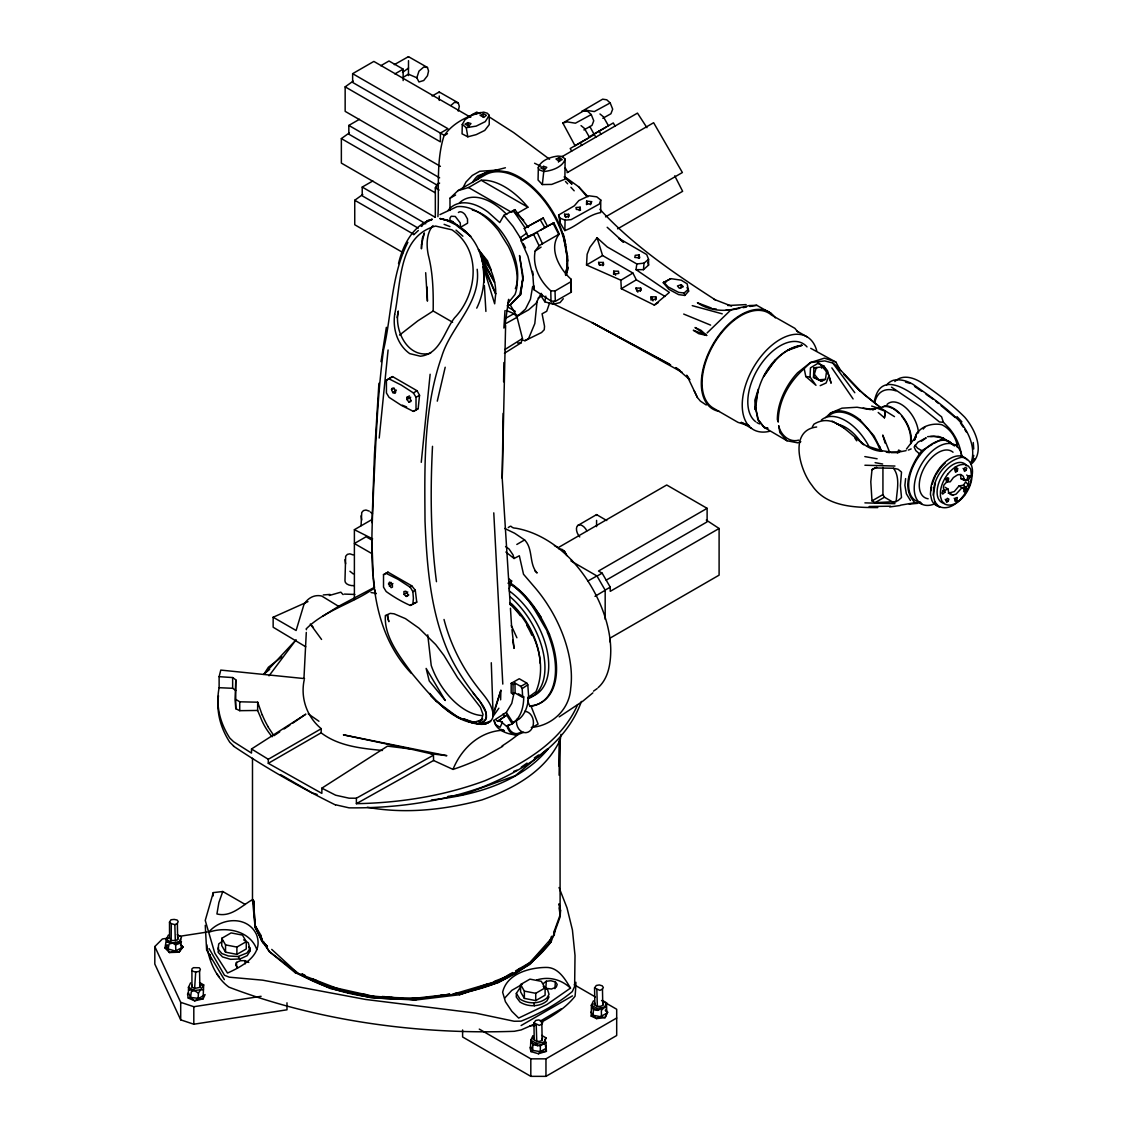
<?xml version="1.0" encoding="UTF-8"?>
<svg xmlns="http://www.w3.org/2000/svg" width="1133" height="1133" viewBox="0 0 1133 1133"><rect width="100%" height="100%" fill="white"/><g stroke="black" fill="none" stroke-linecap="round" stroke-linejoin="round"><path stroke-width="1.5" d="M353.17 554.929L349.913 553.839L347.378 554.363L345.65 556.289L344.97 580.932A8.214 4.744 0 0 0 354.105 585.648M361.059 525.684L361.739 512.498L363.466 510.572L366.001 510.034L369.259 511.125M596.567 526.633L596.581 520.373M665.156 296.464L636.335 279.823L632.908 273.053L620.87 280.205L586.526 264.995L587.135 254.274L589.882 247.334L597.091 237.788L607.246 246.937L636.831 263.975L636.01 269.626L643.445 269.696L648.572 265.094L648.572 259.287L646.688 254.528L618.802 238.355L623.476 242.207M399.567 335.071L417.879 320.823L433.174 311.008C433.415 292.3 433.075 273.365 428.331 255.137A47.657 27.518 60 0 1 433.004 225.609M489.258 115.382L489.229 124.63L484.754 130.422L476.214 134.629L467.816 136.81L462.066 133.821L462.278 124.432L465.026 119.673L472.829 114.433L483.678 112.139L487.36 113.229L489.258 115.382L485.264 121.628L476.186 126.117L466.244 127.689L462.278 124.432M600.745 200.031L600.688 212.579C586.993 215.029 577.391 226.203 564.829 230.58L560.099 222.762L558.611 215.043L574.289 205.852L578.807 200.598L588.99 195.797L596.737 196.83L600.745 200.031L599.428 203.982L571.145 219.632L565.098 220.142L559.943 218.131L558.611 215.043M775.468 359.756L763.585 376.666C772.154 362.702 784.588 347.109 801.952 345.31C772.409 351.188 756.037 381.453 755.357 409.65L757.935 390.857M171.182 940.418L171.295 923.678L169.511 922.12L171.012 919.755L174.185 919.415L177.102 920.01L178.221 921.554L177.371 923.409L177.669 939.583L175.318 940.588L171.182 940.418L169.553 937.841L169.511 922.12M218.499 947.358L218.145 952.315L222.535 956.932L230.566 959.325L240.054 958.971L247.235 955.615L250.308 950.629L248.325 942.783L243.637 939.852M272.147 736.762A149.358 86.235 0 0 1 260.576 717.387L257.63 710.462L257.687 702.205L239.729 701.794L235.735 699.373L235.791 679.8L232.647 677.562L219.122 676.67L219.122 687.703A188.616 108.895 0 0 0 229.787 738.05L233.653 741.761L251.512 753.105L251.512 748.984L305.853 714.158L292.796 723.123M522.681 697.39L515.118 693.014L512.952 694.019L513.037 684.488L514.963 683.1L520.798 686.4L522.171 688.623L522.681 697.39L523.715 696.866L518.376 693.778M565.112 159.102L564.885 179.255L551.714 184.41L542.339 184.566L538.062 180.005L538.331 167.415A24.983 14.432 0 0 1 557.932 156.085L562.18 156.439L565.112 159.102A25.847 15.012 0.3 0 1 543.755 171.522M559.121 775.227L559.546 739.976M510.218 604.71L502.216 478.225L503.151 413.361M503.619 381.807L503.888 362.532M559.135 766.22L559.49 739.877M191.973 986.999L191.902 968.927L193.403 967.681L199.295 967.752L200.414 969.381L199.564 971.222L199.861 987.395L194.607 988.458L191.973 986.999L192.058 985.243M419.536 395.275L418.176 408.631L413.389 411.392L401.266 405.302L389.058 397.343L386.438 392.967L386.41 380.221L392.556 376.595L417.1 390.758L419.536 395.275L416.023 397.286L416.023 410.047L413.389 411.392M520.104 987.707L516.351 993.372L516.28 997.04L519.962 1001.997C527.936 1007.095 539.591 1007.166 546.942 1000.878L549.038 996.856M408.432 57.372L408.446 56.65L427.467 67.484L428.557 70.997L427.467 75.755L423.714 80.514L418.955 81.958L416.831 77.78L408.39 74.155L403.221 77.341M439.179 92.708L439.193 91.985L458.214 102.82L459.304 106.332L458.214 111.091M502.216 478.225L505.601 325.454M372.006 522.71L374.456 454.489L378.918 383.294M408.517 60.672L408.446 75.571M188.39 992.678L187.554 994.137L188.22 998.06L194.692 1000.836L205.087 994.604L203.076 998.895L194.692 1000.836L190.556 997.437L188.39 992.678L188.531 987.225L190.556 982.863M500.63 699.812L500.871 690.323L493.082 714.172C493.875 721.438 485.887 725.191 479.613 724.185M564.829 230.58L565.098 220.142M529.904 1047.204L530.98 1051.608L538.472 1053.747L540.257 1051.636L540.413 1045.717L545.964 1042.516L544.931 1039.867L545.964 1037.842L541.801 1035.449M528.899 236.046L521.152 240.876L527.936 256.313L532.907 275.857L533.87 289.637L551.02 301.024L555.326 301.35L571.315 292.158L570.99 279.115C559.305 268.719 548.06 248.283 559.277 234.049L553.881 222.833L528.219 236.839L524.267 228.427L543.259 218.018L547.437 226.218L540.342 230.282M532.722 1039.032L532.85 1035.817L530.825 1040.193L532.85 1044.555L532.666 1050.376L530.98 1051.608M206.787 944.795C208.557 960.005 215.978 977.85 228.951 987.155A464.757 268.323 0 0 0 514.297 1031.299L521.152 1029.925L534.323 1024.147M213.131 895.976L213.259 892.62L222.776 891.515L245.224 904.46M180.699 944.44L183.022 947.004L179.099 952.187L169.412 952.527L165.021 948.024L166.339 939.413L168.491 938.011M409.863 748.899L343.412 734.835L446.841 755.683L430.894 753.728L409.863 748.899L387.528 746.123L321.857 788.157L321.857 793.383L268.294 763.316L321.121 732.824L321.276 728.703C306.916 717.005 300.287 697.942 304.211 679.885M542.027 294.325L541.928 297.271L544.86 301.803L553.272 304.267L560.07 302.568L563.285 298.715M559.121 903.936L560.453 910.38L560.212 916.639L551.134 941.778L529.989 964.381L498.534 982.538L459.389 994.746L415.839 999.986L371.511 997.819L330.114 988.429L295.09 972.596L269.357 951.635L261.341 939.894L255.095 927.304L252.489 899.347L252.489 758.246M508.547 302.313L508.66 299.324L504.78 326.601M540.413 1045.717L537.41 1045.532L536.362 1043.38L530.825 1040.193L530.584 1046.056L532.666 1050.376L540.257 1051.636L546.375 1051.325L545.964 1042.516M813.891 367.857L813.508 377.36L821.623 381.24L825.49 379.314L826.509 371.695L822.36 366.851L813.891 367.857L816.935 367.984M432.509 446.331C430.228 491.439 430.582 536.844 436.46 581.682M306.292 632.441L303.984 677.86M840.615 370.718L835.857 362.064L824.442 358.141L810.435 362.56L804.189 368.65L805.804 376.538L815.987 385.305L810.053 376.992L810.477 367.857L817.7 363.495L823.719 365.874L827.543 371.029L831.098 383.223L828.988 375.674L823.719 365.874M958.985 485.958L961.931 487.785L966.548 488.45L966.251 490.674L964.381 492.034L963.602 491.184L965.387 486.978L963.461 485.193L958.985 485.958L954.283 491.566L948.236 493.209M188.22 998.06L190.556 997.437L203.076 998.895L203.671 984.889L199.507 982.495M586.497 204.634L586.667 201.122L591.596 201.66L590.42 204.691M559.277 234.049L539.067 245.705L535.13 251.087C532.283 266.014 539.747 280.984 550.765 290.77L551.02 301.024M533.87 289.637L534.068 286.012L532.595 286.677L530.456 299.183L525.514 309.068L518.05 315.753L515.883 314.45L510.247 304.89L519.849 294.58L523.219 277.174L519.523 255.52L522.724 278.307L520.557 294.764L510.247 304.89L507.159 305.754M198.119 998.683L198.445 993.117L203.671 984.889M503.888 328.06L504.992 310.598M613.562 274.398L613.76 271.155L618.448 271.212L618.83 273.393L614.638 274.059L613.76 271.155L615.616 275.234M650.937 300.047L651.149 296.804L655.837 296.86L656.219 299.041L652.027 299.707L651.149 296.804L653.005 300.896M605.461 1009.871L607.642 1012.222L605.135 1017.646L596.524 1018.595L593.097 1015.239L593.465 1009.545L591.44 1005.183L593.465 1000.821M878.188 412.469L884.448 417.836L885.298 411.293L876.843 408.064L870.271 409.579L857.058 407.243L842.017 408.163L830.489 413.049L825.631 417.61M194.607 988.458L195.697 972.1L199.564 971.222M566.118 274.951C569.233 254.939 565.027 234.347 555.552 216.601A69.41 40.08 60 0 0 507.881 172.004L495.418 170.233L479.726 171.281L472.291 175.459L466.003 181.988L462.151 189.367M554.915 988.684L555.368 981.914L550.907 980.753L546.318 981.235L543.373 983.486M168.364 935.051L166.339 939.427L175.629 944.823L179.311 943.407L181.478 937.076L177.315 934.683M542.438 1037.955L542.155 1040.349L539.804 1041.354L536.745 1041.383L534.224 1039.867L534.337 1038.196M603.068 1002.96L602.77 1005.339L600.433 1006.345L597.36 1006.387L594.853 1004.858L594.967 1003.201M545.738 989.265L546.318 981.235M559.093 904.077L560.453 910.38L560.127 914.898L553.64 932.841M605.305 1010.565L607.642 1012.222L606.721 1013.341L596.524 1018.595L591.199 1016.103L591.44 1005.169L593.451 1003.895M554.717 929.839L554.306 935.122L529.904 962.597L515.373 973.219L498.478 980.739L459.389 994.746M235.791 679.8L235.055 699.585L235.777 708.706L239.729 710.674L257.63 710.462M383.521 574.686L383.521 587.149L386.155 591.525A142.885 82.497 60 0 0 410.245 605.433L416.746 602.09L415.273 590.222L411.761 585.818L387.982 572.151L383.521 574.686L387.982 572.151M427.75 634.862L431.22 665.453A54.766 31.611 60 0 0 481.539 715.49M643.445 269.696L644.026 263.139L648.572 259.287M410.245 605.433L412.851 604.101L413.403 598.238L412.865 591.624L410.245 587.262L398.165 579.388L386.141 573.355M871.999 469.629L870.795 481.766L871.999 500.899L875.058 502.641L896.217 501.593C896.755 490.986 900.636 477.418 893.413 468.241L875.058 467.957L871.999 469.629L876.687 467.207M379.215 438.046L388.081 349.984M421.264 462.321L430.129 374.258M957.612 468.623L956.167 468.354L954.807 470.223L955.615 472.305L957.385 470.818L957.612 468.623L955.077 467.122M568.313 217.536L568.653 214.307L564.56 214.25L565.339 216.785L568.993 216.205L568.653 214.307M542.339 184.566L543.755 171.494L538.94 169.78L538.331 167.415M874.194 402.342C881.701 359.529 926.61 405.756 941.565 416.802L943.407 422.297L949.596 428.741A33.154 19.148 60 0 1 961.535 456.117M905.607 478.593L904.885 485.264L906.372 493.79L910.394 500.446M965.387 486.978L961.931 487.785L956.04 494.186L952.895 495.121L948.675 492.586L948.109 489.102L942.769 490.986L941.99 493.138L942.713 494.073L944.95 492.119L943.364 487.841L943.959 484.91L948.448 480.25L948.675 478.14L947.415 477.758L945.984 479.344L946.565 482.021L950.247 481.808L953.42 477.531L957.668 474.798L960.812 474.444L963.39 476.356L964.254 480.364L969.225 478.99L970.032 475.506L968.064 476.37L967.242 478.551L968.942 481.567L968.219 484.952L965.344 487.997M591.199 1016.103L593.097 1015.239L605.135 1017.646L606.721 1013.341L606.58 1002.847L602.43 1000.439M177.669 939.583L177.952 937.189M199.861 987.395L200.144 985.002M602.898 265.703L603.294 262.459L598.606 262.403L599.484 265.306L603.677 264.64L603.294 262.459M640.287 291.365L640.683 288.108L635.995 288.051L636.873 290.954L641.066 290.289L640.683 288.108M655.441 300.118L655.837 296.86M680.848 288.179L681.273 284.68L677.449 285.955L679.361 288.221L683.298 286.734L681.273 284.68M560.977 734.311L560.325 739.467C545.61 771.318 513.631 788.653 481.964 799.912C444.688 809.84 405.487 814.188 367.29 807.277M190.556 997.437L191.279 991.8L194.069 990.44L203.43 989.619M884.448 417.836L885.298 411.293M566.458 274.951L567.137 269.696M537.07 301.336L534.804 323.599L528.502 338.71L524.947 340.693L522.214 339.985M381.028 361.639L386.353 327.31M520.557 294.764L523.219 277.174M971.604 477.248C974.153 469.416 971.307 458.355 961.889 457.265C942.189 461.188 926.964 486.369 936.325 505.021C950.828 514.779 965.443 495.971 970.23 483.678M482.955 116.826L483.451 113.824L486.397 115.297L483.876 117.393L480.123 115.368L483.451 113.824M544.86 301.803L545.823 296.152M397.159 317.679L398.306 311.023C393.859 330.326 407.866 359.062 430.639 353.184M933.266 495.192L935.376 482.842M437.281 401.153L445.198 367.234M567.576 270.589L567.633 255.761M180.544 945.361L183.022 947.004L175.827 950.899L169.412 952.527L168.052 949.412L169.1 943.973L179.453 941.452M558.484 162.104L559.39 157.558L562.237 159.611L558.824 161.056L555.963 159.002L559.39 157.558L560.155 160.759M638.46 258.366L639.154 254.953L635.245 255.307L634.792 257.46L639.508 257.743L639.154 254.953L639.522 258.027M553.272 304.267L553.853 301.463M970.57 482.063L971.264 478.862M532.85 1044.555L537.41 1045.532L544.052 1043.918L544.931 1039.867M565.395 274.781L566.911 267.884M514 693.155L511.776 703.338L506.324 712.36L495.461 719.384L497.614 721.353L506.663 715.121L512.272 723.831L506.635 726.395L499.313 720.121M821.623 381.24L813.508 377.36L816.284 367.517M971.363 461.981C975.669 448.087 969.182 433.373 960.727 422.425C946.65 407.554 929.556 395.941 912.872 384.243C907.066 380.858 900.324 378.946 893.625 380.235A42.417 24.515 59.9 0 0 886.572 384.993M972.44 460.961L973.799 455.395M219.122 676.67L220.779 670.085L304.536 678.61M579.289 210.582L580.153 207.226L575.961 207.509L576.329 209.407L579.728 209.732L580.153 207.226L580.436 210.327M398.519 263.592C402.838 245.309 412.865 225.141 432.169 219.335L427.991 220.397L421.278 226.062M166.339 939.427L167.358 942.174L179.311 943.407L180.444 939.115L181.592 947.627L179.099 952.187L165.021 948.024L167.486 944.88M213.259 892.62L205.243 920.435L214.788 953.179L227.521 973.035C242.689 966.194 264.187 954.637 256.469 934.484C247.419 915.266 220.779 917.617 208.614 932.303C225.849 926.1 250.152 930.533 256.837 949.638M502.401 722.457L500.05 727.301L495.73 724.723L494.045 720.376M565.749 275.461L568.185 267.388M500.871 690.323L492.954 716.523L498.874 708.21M509.142 588.99L511.649 581.017L508.844 578.878M758.388 389.044L754.847 400.218L755.357 409.65M248.778 962.441L245.04 960.628L240.366 960.742L236.471 962.441L235.636 965.089L237.689 967.695M504.44 353.255L521.095 342.832L522.483 338.498L517.087 317.268L514 313.629L506.394 310.47M416.831 77.78L418.983 71.124L423.714 67.059L427.467 67.484M906.457 449.05L916.328 436.134L914.458 440.029C916.229 427.651 930.745 422.354 941.764 424.705C950.233 428.699 956.734 438.174 957.399 447.379M966.067 470.237L966.746 468.198L965.217 467.391L963.73 469.345L964.565 471.413L966.067 470.237L963.064 468.425M914.458 440.029L916.739 433.188M948.208 501.168L948.888 499.129L947.358 498.322L945.871 500.276L946.692 502.344L948.208 501.168L945.205 499.356M551.53 936.297L548.74 944.398L529.904 962.597L515.501 970.924M549.618 302.95L546.715 311.278L542.084 313.784L544.534 326.29L544.251 329.717L541.56 332.521L524.947 340.693M222.776 891.515L218.896 902.505L216.927 913.963C230.551 917.362 240.593 906.782 251.2 900.367L253.509 900.792L254.189 904.191M828.988 375.674L826.127 382.982L820.207 385.659M919.798 502.528L921.865 504.256L920.435 502.202L917.305 503.364L914.968 502.684C900.211 487.827 911.329 464.318 921.823 450.679L932.671 444.164M421.674 226.473L422.977 223.442L421.179 225.934M476.738 308.134C489.711 281.919 485.646 244.884 460.522 227.322L460.239 222.889L455.282 216.474L451.189 216.247L449.971 218.131L450.056 221.275L439.958 218.542L453.228 221.771L439.958 218.542M897.407 452.903L898.653 450.042L901.032 451.373M591.596 201.66L590.562 204.011L586.88 203.728L586.667 201.122L587.475 204.365M544.052 1043.918L545.964 1037.842M601.467 1016.443L601.354 1010.48L604.555 1007.209L606.58 1002.847L605.56 1004.872M552.012 937.331L548.74 944.398L539.393 952.471M581.427 701.426C565.82 744.863 523.488 770.398 482.771 786.939C439.873 802.164 394.468 808.353 349.049 807.843L335.651 804.798M956.776 500.744L957.343 497.5L955.855 497.826L954.652 499.809L955.147 501.353L956.776 500.744L954.156 498.223M921.511 441.162L926.185 437.834L917.928 442.196L914.147 446.954L915.79 450.608L920.237 454.503M577.589 704.825C560.793 743.007 521.704 764.775 485.094 780.679C443.895 795.933 400.232 802.886 356.385 803.679L356.385 798.213L433.457 755.215L433.571 760.498L356.385 803.679M541.177 293.32L536.022 303.347L528.615 309.847L518.05 315.753M433.571 760.498L452.988 769.392C461.443 748.417 480.024 730.983 503.534 730.247M407.88 242.32C390.871 275.461 391.933 314.492 383.478 350.196C377.53 394.921 376.029 440.086 373.748 485.094C371.497 548.74 363.665 622.711 411.265 673.328M391.536 389.568L392.301 388.18L394.482 388.902L395.757 391.947L395.006 393.335L392.825 392.613L391.536 389.568L394.086 388.01M542.155 1040.349L541.857 1024.048L542.721 1022.49L541.588 1020.833L538.657 1019.941L535.668 1020.479L533.94 1022.929L534.224 1039.867M602.77 1005.339L602.473 989.038L603.337 987.494L602.218 985.823L599.272 984.945L596.284 985.483L594.556 987.919L594.853 1004.858M388.534 583.934L389.54 582.135L392.344 584.373L392.457 587.106L391.154 587.673L388.534 583.934L391.069 582.376M435.327 217.281L435.327 187.894L437.848 183.518M528.29 227.45L514.949 209.647L503.916 215.312L499.738 222.564L488.068 212.112A57.16 32.999 60 0 0 448.314 210.115M812.347 426.872L813.933 424.181C840.12 408.333 855.882 449.943 881.361 451.26M821.51 368.154L822.36 366.851M263.777 674.39L268.379 667.266L281.805 656.913M548.358 748.672C520.288 782.719 473.92 795.593 431.39 799.969M963.461 485.193L965.727 481.822L968.219 484.952M250.336 948.109L246.895 953.023L238.114 956.507L228.384 955.983L221.912 953.561L218.074 949.043L218.726 943.916L222.918 940.843M525.245 228.101L513.731 211.333L514.949 209.647L511.634 212.31L468.566 187.54L457.973 190.656L449.985 198.261L449.985 210.441M269.017 675.834L296.11 639.777L264.357 673.795L269.668 669.362M923.239 429.081L925.179 426.631M507.782 303.502L514.991 294.538A55.928 32.291 60 0 0 508.32 246.258L498.591 230.75A56.225 32.475 60 0 0 456.939 206.716L439.944 214.619M575.89 982.254A464.771 268.337 0 0 1 575.04 996.233C566.302 1007.336 553.754 1015.451 541.277 1022.207M502.287 721.919L499.016 721.126M684.856 295.444L688.609 291.195L687.164 283.831L681.23 280.177L670.835 278.647L663.258 282.712L668.881 289.326L678.639 294.622L684.856 295.444L684.134 292.994L688.397 289.198M964.565 495.447C959.977 501.211 951.762 508.108 944.157 503.703L941.75 500.744L940.432 496.466L940.447 491.255A22.419 12.959 -60 0 1 947.585 474.373M947.57 474.359C951.847 469.175 957.654 463.808 964.877 464.488L968.233 465.975L970.669 469.048L971.802 478.565A22.405 12.888 -60 0 1 964.551 495.433M504.836 997.961L511.79 990.369L522.327 984.28M551.134 941.778C527.992 972.341 490.901 989.76 453.313 993.882M871.659 406.096L878.868 408.319L880.001 407.115L859.834 390.8L844 374.527M804.189 368.65C788.922 382.161 778.13 401.337 778.244 422.085L777.351 419.479A46.439 26.81 -60 0 1 797.618 372.743L810.435 362.56L824.753 360.917L832.783 363.042L836.777 366.044L859.834 390.8M286.989 1002.804L286.989 1009.8L193.814 1024.218L180.699 1019.842L154.81 964.056L154.81 946.565L162.387 938.988L167.557 938.181M598.125 687.632C608.265 678.61 610.56 664.065 610.758 651.149A90.697 52.359 60 0 0 603.337 611.99A90.173 52.061 60 0 0 596.411 595.93A89.989 51.962 60 0 0 582.574 573.312A90.668 52.345 60 0 0 571.528 560.042M707.034 333.003L731.097 309.72L749.48 305.542L756.787 305.301L770.95 313.274M519.75 968.46L515.487 972.567L508.405 975.017M410.245 587.262L411.761 585.818M424.464 223.64L427.014 221.247L423.19 223.683L432.169 219.335M971.052 462.278L974.904 458.667M512.272 723.831L513.192 722.981A59.298 34.231 60 0 0 523.715 696.866M413.715 234.786L418.346 230.481M620.87 280.205L621.309 288.703L654.279 305.074L669.391 292.399L636.01 269.626M450.92 105.44L454.46 102.395L458.214 102.82M519.367 969.763L515.373 973.219L494.427 981.305M547.381 748.955L515.303 775.694L461.697 795.04L447.988 796.357M592.871 692.872L582.73 701.256L559.206 716.877M322.962 616.069L339.064 606.013L374.046 587.545M497.614 721.353L506.663 715.121M894.829 381.566C902.76 373.55 915.11 377.983 923.027 383.69C937.657 393.859 952.117 404.538 964.721 417.185C975.031 429.152 985.738 452.053 970.967 464.36M179.311 943.407L181.478 941.75M402.512 72.455L408.531 68.022M389.341 586.129L392.896 583.509M527.78 697.73L535.98 691.711C549.052 660.284 532.34 624.977 509.638 602.558M440.397 166.353L345.154 111.36L345.154 86.859L353.156 81.109M435.086 217.21L341.359 163.095L341.359 138.594L349.375 132.858M403.121 252.687L354.742 224.759L354.742 200.258L362.787 194.494M392.825 392.613L396.366 390.12M521.265 767.168L527.043 763.09M534.266 758.005L538.6 754.96M593.508 691.144L597.119 688.609M570.494 988.103L546.885 1004.546L518.673 1018.071L511.847 1011.316L505.431 1001.728L502.641 992.253C506.763 973.743 529.437 967.582 546.078 967.426C558.116 967.129 565.126 979.039 570.494 988.103C561.331 979.464 548.811 976.164 536.674 979.988M522.171 688.623L527.808 684.814L526.689 683.029L519.254 678.738L511.181 683.326L511.181 692.999L512.952 694.019M528.219 236.839L530.768 235.112M535.13 251.087L541.092 247.093M404.099 594.428L403.9 591.582L405.855 591.214L407.71 594.032L407.611 595.859L406.336 596.425L404.099 594.428L407.767 591.964M409.438 395.884L406.874 397.386L406.945 399.524L408.886 402.088L411.251 400.501M279.724 731.861L273.917 735.714L267.742 726.451M284.086 728.972L289.892 725.12M481.737 720.021L478.721 721.424L482.63 718.846M416.023 410.047L418.176 408.631M386.41 380.221L392.556 376.595M506.635 726.395L509.595 724.511M561.317 1008.795L540.271 1021.145M504.865 349.559L522.483 338.498M654.279 305.074L658.415 302.497M524.267 228.427L543.259 218.018M406.945 399.524L410.712 397.216M502.726 746.307L484.556 756.504A200.3 113.98 -0.7 0 1 453.016 769.42M507.995 583.212L511.649 581.017M594.981 596.355L605.206 590.236L596.949 575.946L588.027 580.917M406.336 596.425L408.786 594.952M526.76 233.086L520.344 237.746L521.817 240.621M621.309 288.703L636.335 279.823M586.526 264.995L602.586 255.548L632.908 273.053M587.574 138.495L575.04 145.732L562.832 123.044L583.736 110.793L587.815 111.431L591.256 114.575L593.749 120.792L591.992 125.395L583.892 129.913M460.522 227.322L467.589 223.173L467.49 218.952L464.969 214.477A7.407 4.277 60 0 0 458.398 212.494M550.765 290.77L555.028 290.997L570.919 281.706M389.058 378.875L401.224 385.05L413.389 392.924L417.1 390.758M412.865 591.624L415.273 590.222M516.818 544.463L524.593 539.931C533.473 548.981 528.714 563.781 537.099 572.986L534.705 570.664M606.509 126.868L593.975 134.105L589.854 126.542M579.742 536.943A8.214 4.744 60 0 1 577.717 525.542L596.567 514.609L606.75 520.529M447.45 133.666L444.419 135.422L352.632 82.426L352.632 73.673L373.848 61.423L470.719 117.35M380.759 65.742L389.001 60.984L403.15 69.155L403.15 80.585M394.907 73.914L403.15 69.155M436.587 188.333L436.587 184.835L348.837 134.161L348.837 125.423L359.444 119.291M469.175 116.458L476.752 112.082L479.443 113.64M418.219 228.158L362.22 195.825L362.22 187.072L372.828 180.954M436.587 184.835L439.618 183.079M457.973 190.656L485.25 174.907A67.881 39.188 60 0 1 537.552 193.092A67.881 39.188 60 0 1 567.18 261.397M449.985 198.261L455.593 195.032M468.566 187.54L481.185 180.246L527.893 207.212L516.775 213.627M589.132 136.895L613.279 122.945L615.063 126.046M561.883 156.751L637.482 113.102L646.943 127.689M567.081 172.683L653.628 122.718L682.378 172.528L605.532 216.885M617.612 228.852L682.633 191.307L674.73 175.827M538.133 298.135L542.31 295.727M354.388 599.527L354.388 529.692L372.36 519.311M268.294 763.316L268.294 759.28L321.276 728.703M606.155 580.167L707.119 521.874L707.119 508.335L598.507 571.046L602.147 573.142L610.234 587.149L610.234 591.341L719.101 528.488L706.284 520.089M602.147 573.142L597.091 576.06L570.947 560.934M610.234 587.149L605.178 590.066L605.178 619.312M930.533 436.502L938.492 436.417L943.435 438.202L954.312 445.68L957.399 443.895M871.999 500.899L882.933 494.583L882.933 467.363M875.058 502.641L884.448 497.217L893.413 502.415L898.101 500.574L901.5 497.557L900.395 485.689L901.514 472.093L898.101 469.26L893.413 468.241M221.742 938.322L231.104 932.912L242.476 935.107L246.272 941.665L246.272 948.958L236.896 954.368L225.538 952.173L221.742 945.616L221.742 938.322L225.538 944.88L225.538 952.173M225.538 944.88L236.896 947.075L246.272 941.665M512.654 972.553L498.478 980.739L450.58 994.93L440.822 995.185M520.571 984.549L529.947 979.139L541.305 981.334L545.1 987.891L545.1 995.185L535.725 1000.595L524.367 998.4L520.571 991.842L520.571 984.549L524.367 991.106L524.367 998.4M524.367 991.106L535.725 993.301L545.1 987.891M521.095 1025.549L572.477 995.879M479.273 1029.104L530.811 1058.845L545.964 1058.845L616.692 1018.015M462.604 1029.968L462.604 1036.978L530.811 1076.35L545.964 1076.35L616.692 1035.52L616.692 1009.262L601.538 1000.51M521.152 240.876L537.212 232.463L542.523 243.822M520.798 686.4L526.689 683.029M540.257 1051.636L546.29 1048.209L545.455 1045.447L546.375 1051.325L538.472 1053.747M485.49 723.874L491.127 720.673M394.298 64.652L408.446 56.65M432.112 95.993L439.193 91.985M523.517 732.343L516.846 735.048L513.008 734.226L509.68 731.649L507.372 727.683M532.269 727.386L538.104 724.072L530.91 705.817A73.546 42.459 60 0 0 549.491 634.593C540.838 614.468 528.318 595.108 509.907 582.688M602.827 118.285L610.914 113.753L612.684 109.165L610.191 102.933L606.75 99.803L602.671 99.166L581.767 111.402L586.158 110.255L594.343 111.572L610.191 102.933M505.29 323.868L517.087 317.268M505.29 318.5L514 313.629M373.267 588.891C352.037 603.606 324.35 610.63 306.151 628.928L306.476 629.707M934.215 443.315L943.435 438.202M591.256 114.575L575.408 123.2L567.222 121.882L562.832 123.044M513.872 721.905L519.126 719.073A59.058 34.089 60 0 0 528.573 695.704L527.808 684.814M543.67 166.353L540.781 167.911L544.576 169.823L546.772 167.316L543.67 166.353L544.293 170.8M467.887 122.605L465.012 124.148L468.793 126.075L470.988 123.568L467.887 122.605L468.51 127.038M670.835 278.647L663.258 282.712L666.289 281.848M602.473 989.038L599.952 990.384L594.556 987.919M541.857 1024.048L539.322 1025.393L533.94 1022.929M527.652 700.746L529.862 706.369L530.91 705.817M478.721 721.424L482.672 719.37M505.885 552.026L514.07 558.498L519.339 555.765L523.517 574.261L535.3 587.999A95.285 55.007 60 0 1 546.814 603.393L550.298 608.917A94.62 54.625 60 0 1 570.692 688.283C569.573 709.315 551.927 725.956 531.278 727.386M412.851 604.101L416.746 602.09M547.621 226.019L553.881 222.833M171.295 923.678L174.836 924.641L177.371 923.409M558.866 548.839L562.01 549.363L564.347 551.148L566.897 555.609M305.74 646.787L273.152 627.229L273.152 617.244L307.949 601.651M605.999 1007.747L604.555 1007.209L597.757 1010.353L593.465 1009.545M477.347 179.51A69.665 40.221 60 0 1 485.278 172.853L491.156 170.701L481.298 175.218A69.665 40.221 60 0 0 475.818 180.416M908.354 450.084L911.144 448.923M878.868 408.319L885.44 405.77A25.408 14.672 60 0 1 904.474 419.168A25.408 14.672 60 0 1 910.805 443.697M487.983 983.784L465.436 992.48L454.715 993.514M491.156 170.701L477.673 175.842A71.45 41.255 60 0 0 472.447 182.47M508.264 527.581C512.711 524.211 509.567 528.134 516.124 528.261C537.481 532.071 556.685 544.576 571.514 560.042M513.617 771.417L516.931 770.213M787.945 350.295L801.952 345.31M406.874 397.386L408.333 396.876L410.401 398.858L410.727 401.578L408.886 402.088M800.819 441.7L797.618 442.819L786.968 440.751L764.095 427.353L757.935 419.904L755.371 406.804L758.274 419.55L764.095 427.353L767.338 428.09M520.713 732.428L517.158 733.646A10.721 8.625 85 0 1 507.796 725.205M830.489 413.049L836.975 410.939A45.447 25.974 59.1 0 1 860.004 419.805M473.835 722.372L481.454 719.937L483.026 714.512L480.434 707.304L457.562 677.69L443.938 655.398L435.723 644.592L418.941 628.149L405.458 618.632L394.086 613.803L390.234 613.378L385.376 615.516C383.945 637.114 400.161 656.913 412.355 673.965C428.968 693.637 447.025 717.302 473.835 722.372L468.935 721.509L474.84 723.364L458.638 717.826L436.021 700.916L430.568 695.52M329.321 595.491L340.835 592.177L343.072 594.598M485.278 172.853L505.403 167.769M872.467 409.707L875.667 409.013M516.351 993.372L519.962 999.079C527.978 1004.249 539.52 1004.206 546.942 997.961L549.052 994.335L547.48 989.435L543.713 986.914M480.845 112.493C466.909 116.118 452.109 123.554 443.952 135.974C435.823 161.622 439.363 189.976 437.919 216.686M968.092 479.613L964.254 480.364L961.096 478.806L960.557 475.209M906.088 450.651L899.177 451.982L889.504 452.081M798.694 440.142C789.12 442.861 780.467 434.69 778.711 425.682L779.844 432.551L786.968 440.751M516.195 734.765C507.867 734.722 494.498 729.694 494.144 719.979M711.453 308.077L697.418 302.752C709.924 311.334 725.375 311.773 739.651 308.247M743.078 307.652L746.505 307.071M749.933 306.476L756.787 305.301M900.763 505.134L914.968 502.684M179.637 936.311L207.24 932.048M154.81 946.565L180.699 1002.337L193.814 1006.713L261.1 996.304M596.978 1008.384L597.757 1010.353L592.432 1007.973L591.44 1005.169L596.978 1008.384L604.555 1007.209M536.362 1043.38L543.925 1042.218M889.688 506.961L900.183 505.502M295.09 972.596L297.696 973.219C343.455 999.646 398.32 1003.88 449.504 994.137M636.831 263.975L644.026 263.139M449.843 994.278L406.535 999.249L390.942 997.465M909.247 504.143L917.305 503.364M825.49 379.314L818.762 379.81L814.698 374.74M323.273 594.938L330.043 594.428M816.652 426.999C788.313 430.313 799.827 470.337 811.95 485.321C826.325 506.933 854.509 507.542 877.778 507.598M927.601 436.658L933.932 436.247L941.112 437.749M517.597 343.044L521.095 342.832M727.797 305.528L746.123 304.593M726.126 309.975L731.097 309.72M529.876 1025.747L535.045 1025.507M961.096 478.806L963.971 478.749M890.609 506.196L869.167 506.508M312.496 978.643C343.993 996.544 380.66 997.366 415.853 998.187M891.161 452.634L898.837 452.577M356.385 798.213L349.049 798.184L335.651 795.21L321.857 788.157M864.904 465.238L894.943 466.045M864.904 502.868L894.943 503.675M344.305 594.089L354.827 594.457M219.122 687.703L232.647 688.298L235.806 690.464M415.839 999.986L384.002 996.629M943.407 422.297L939.441 421.958L921.2 407.186L891.515 387.146M382.444 750.485C361.215 748.361 338.654 746.194 321.121 732.824M805.804 376.538L810.053 376.992M684.134 292.994L678.695 292.385L668.187 286.946L663.754 282.259M359.756 993.882L347.633 992.48L297.696 973.219L269.357 951.635L264.017 942.514M363.226 994.278L366.681 994.675M382.274 996.459L387.472 997.068M713.025 308.672L716.297 309.068M194.069 990.44L188.531 987.24L189.48 989.874L194.069 990.44L198.445 993.117M886.275 452.209L889.632 452.648M863.091 408.135L873.529 409.565M889.646 451.826L881.984 450.75L867.425 446.105M371.043 592.559L376.255 593.338M864.833 456.585L877.112 458.78M875.115 462.646L882.664 464.02M330.185 986.645L375.193 996.743M764.095 427.353L768.047 428.246M479.401 724.185L470.549 722.118L463.312 718.719M692.249 305.641L722.245 313.841M949.992 494.328L952.895 495.121M317.028 980.696L306.986 977.906L301.916 973.87L304.947 975.23M905.508 382.09L910.252 383.45M192.228 971.038L195.697 972.1M746.024 424.847L737.965 422.354L713.464 408.206A55.007 31.766 -60 0 1 715.05 342.039A55.007 31.766 -60 0 1 771.389 315.002L794.87 328.329L797.873 331.969M317.127 794.445L312.212 792.902L280.531 774.604M810.732 348.313L835.857 362.064M464.063 718.988L474.954 722.627M444.108 224.334L449.943 226.558M500.687 729.27L504.341 730.658M714.172 299.381L731.55 306.122M683.709 314.068L710.618 325.114M749.409 425.781L741.209 422.354L751.491 428.359M402.243 405.147L406.634 406.988M551.318 302.837L592.148 322.65L682.236 372.346M942.656 438.471L948.845 441.36L954.312 445.68M537.41 1045.532L531.844 1042.927L530.825 1040.179M534.578 163.237L540.894 166.268M444.901 219.533L455.324 224.532L470.634 236.245L457.095 224.915M670.623 364.854L591.922 322.508L668.852 363.877M504.695 528.445L514.651 533.246L524.593 539.931M844.411 428.005L832.118 421.108M354.388 529.692L372.644 538.883M463.114 718.662C471.031 722.854 481.766 727.216 490.022 721.65C466.329 729.284 444.023 710.306 429.761 693.41M796.995 331.091L806.923 336.77M352.632 73.673L447.96 128.709L440.383 133.085L440.383 141.837L345.154 86.859M921.823 450.679L917.56 448.215L915.011 445.227M348.837 125.423L439.632 177.839M435.327 187.894L439.122 190.075M341.359 138.594L435.072 192.709M362.22 187.072L425.781 223.768M354.742 200.258L413.701 234.304M507.726 306.986L515.26 311.334M433.174 311.008L452.619 322.239M707.119 508.335L666.714 484.995L558.087 547.706L554.448 545.61M372.106 540.2L366.115 536.745L354.388 543.514L372.36 553.881M273.152 617.244L296.11 630.5L303.97 604.441A26.753 19.799 81.1 0 1 321.758 596.043L338.71 606.41M430.894 753.728L433.457 755.215M574.261 984.761L595.476 997.012M945.205 487.332L948.109 489.102M251.512 748.984L268.294 759.28M511.181 683.326L513.037 684.488M881.474 408.574L894.489 416.632M488.45 116.43L513.688 132.603L549.562 159.243M510.586 584.359C529.593 594.924 537.92 617.4 549.491 634.593M963.333 488.79L966.251 490.674M715.447 299.933C674.291 273.379 633.248 245.564 599.909 209.279M954.453 468.892L957.385 470.818M945.531 478.31L948.448 480.25M706.256 405.005L700.35 401.082L697.39 397.485L686.74 375.207L689.813 379.711L675.849 367.602L679.885 370.378M543.203 986.276L546.304 988.344L551.445 989.024L556.261 987.098L557.209 984.393L555.368 981.914M436.021 700.916L437.494 701.922M914.558 386.41L921.738 391.352M926.043 394.312L933.21 399.255M308.233 713.861L318.925 721.254M505.559 546.545L509.043 548.995L513.037 554.901L514.07 558.498M966.661 475.024L970.216 477.531M942.585 490.447L944.95 492.119M564.631 176.677L578.524 186.676L588.027 196.717M464.827 231.203L454.206 222.748M880.171 407.271L864.295 394.709L843.943 374.357M370.349 512.017L372.516 513.773M349.955 571.287L353.213 573.921M599.966 113.98L603.322 116.727L608.449 125.749M581.031 125.607L584.387 128.369L589.514 137.376M466.612 232.916L470.634 236.245M510.841 584.047C523.219 593.465 532.652 604.98 541.22 617.443M935.929 401.323L938.506 403.475M941.07 405.642L955.204 417.511M456.033 230.126L462.887 236.202M513.731 211.333L523.687 220.227M607.175 227.28L623.405 242.037M817.955 362.263L827.543 371.029M263.947 942.274L261.341 939.894L255.194 925.59L253.509 900.792L252.489 899.347L253.905 905.352L253.509 900.792L255.095 927.304L262.233 939.469M271.736 949.412L297.696 973.219L295.189 970.825M564.234 177.031L571.967 184.127L564.489 176.89M257.687 702.205L262.19 714.98M860.57 441.813L863.714 444.802M313.43 627.484L310.3 624.085L321.56 639.451M233.653 746.024L229.829 742.327A188.673 108.924 0 0 1 218.485 695.747M200.088 983.614L202.056 985.54M860.004 419.847L874.039 435.908L881.8 451.316M956.96 416.604L961.889 421.858M565.48 181.464L567.661 183.801M570.919 187.299L574.176 190.797M578.524 186.676L586.483 196.066M934.612 501.579L939.144 506.961M503.916 215.312L513.093 226.416L521.831 240.224M216.955 974.012L219.023 976.618M238.114 956.507L240.054 958.971M472.688 692.206L479.967 701.469L486.227 712.884L486.397 717.727L484.329 721.197L478.905 723.435L483.026 722.118L485.802 719.497C488.889 708.607 477.984 700.236 472.688 692.206C462.958 679.46 454.319 665.836 447.832 651.149C430.271 610.22 426.815 564.999 425.017 521.01C424.606 466.045 423.289 409.183 441.7 356.612C450.792 326.29 481.369 303.276 477.177 269.257M832.783 363.042L854.806 392.726M836.777 366.044L839.482 369.825M831.849 367.885L853.092 398.929M590.944 1012.095L593.097 1015.239M854.82 438.06L856.69 440.822M960.487 423.048L963.121 427.028M964.863 429.676L966.619 432.339M506.324 712.36L513.192 722.981M503.094 713.974L504.454 716.056M413.389 392.924L416.023 397.286M224.348 979.634L206.617 950.035L205.257 925.321M255.194 925.59L260.887 935.277L262.587 942.585L267.445 946.437L261.341 939.894L260.321 934.796M540.285 219.844L544.803 227.606M882.933 494.583L884.448 497.217M599.13 131.116L600.929 134.218M595.831 137.15L594.343 134.586L570.196 148.522L571.683 151.1M580.209 142.744L581.682 145.321M565.254 167.996L567.746 172.301M209.067 948.533L224.49 975.286L229.291 977.184L262.672 980.172L365.633 999.462L475.378 1013.072L514.141 1021.244L521.024 1021.159A201.476 116.317 0 0 0 572.307 991.559L574.629 986.446L575.012 955.459L572.42 929.952L567.01 907.873L559.051 887.521M564.347 551.148L566.387 554.759M511.337 625.586L516.903 637.766M553.031 223.243L558.767 234.489M523.276 243.482L525.485 247.787M533.671 234.503L539.067 245.705M694.147 390.673L697.39 397.485M483.267 266.822L495.688 293.872L494.668 303.814L483.267 266.822L484.188 282.259M635.995 288.051L637.851 292.144M598.606 262.403L599.839 265.122M166.126 945.177L168.052 949.412M248.722 946.947L250.308 950.629M687.037 287.485L688.609 291.195M889.632 452.279L882.749 435.044L885.156 443.13M564.56 214.25L565.863 217.494M166.339 939.413L167.358 942.174M188.531 987.225L189.48 989.874M559.334 907.151L560.453 910.38M565.778 244.416L563.837 238.539L567.746 260.972M597.091 237.788L602.586 255.548M879.675 446.459L881.12 451.373M647.708 262.176L648.572 265.094M444.023 619.468C450.254 643.742 461.627 666.544 476.894 686.4C483.14 694.869 491.963 703.069 493.082 714.172L491.283 662.748M387.118 615.431L388.86 621.677L387.953 617.839M563.186 233.625L564.97 240.38M533.685 1002.988L534.394 1005.821M512.739 640.244L514.07 648.388L511.989 629.651M532.552 271.325L533.218 274.724M374.726 589.585L375.618 594.57M466.244 127.689L467.816 136.81M361.059 515.855L361.724 520.005M344.97 559.66L345.636 563.795M559.121 908.085L560.127 914.898L559.929 740.047M427.127 287.088L427.424 301.123L425.682 272.699M373.423 577.674L374.527 587.885M245.04 960.628L245.28 963.801M973.261 442.507L973.729 448.951M510.445 608.223L511.663 627.54M373.239 575.975L371.879 541.928M484.386 285.686L485.901 311.419M493.776 512.852L502.797 684.091M236.471 962.441L236.74 967.483M571.315 292.158L570.99 279.115M559.943 218.131L560.099 222.762M175.629 944.823L175.827 950.899M596.85 989.661L597.36 1006.387M536.221 1024.657L536.745 1041.383M174.836 924.641L175.318 940.588M555.028 290.997L555.326 301.35M514.963 683.1L515.118 693.014M235.735 699.373L235.777 708.706M439.25 96.008L439.264 100.412M719.101 528.488L719.101 575.153L610.234 638.021L610.234 642.213M545.964 1058.845L545.964 1076.35M535.725 993.301L535.725 1000.595M530.811 1058.845L530.811 1076.35M239.729 701.794L239.729 710.674M236.896 947.075L236.896 954.368M232.647 677.562L232.647 688.298M193.814 1006.713L193.814 1024.218M180.699 1002.337L180.699 1019.842M928.154 498.775A26.795 15.465 -60 0 1 924.075 468.028A26.795 15.465 -60 0 1 953.023 452.237M931.241 490.561A26.795 15.465 -60 0 1 931.652 487.119M932.346 484.06A26.795 15.465 -60 0 1 935.32 476.228M936.085 474.741A26.795 15.465 -60 0 1 945.319 462.944M934.116 504.1A33.933 19.587 -60 0 1 914.26 486.411A33.933 19.587 -60 0 1 937.288 447.266A33.933 19.587 -60 0 1 961.959 456.783M919.67 502.032A33.933 19.587 -60 0 1 914.515 463.553A33.933 19.587 -60 0 1 950.785 442.606M939.639 506.635A27.858 16.089 -60 0 1 931.737 500.092L930.448 494.37L930.887 487.558A27.858 16.089 -60 0 1 946.891 460.734A27.858 16.089 -60 0 1 966.973 459.786M944.398 503.406A22.504 12.987 -60 0 1 942.033 476.016A22.504 12.987 -60 0 1 966.789 465.833M887.026 404.467A24.643 14.233 60 0 1 905.862 407.809A24.643 14.233 60 0 1 918.495 432.905M874.619 403.32A38.154 22.023 60 0 1 895.962 390.885M883.046 406.761A24.643 14.233 60 0 1 891.94 408.107M893.3 408.843A24.643 14.233 60 0 1 898.681 412.936M901.698 416.179A24.643 14.233 60 0 1 910.507 442.054M769.449 431.319A53.591 30.931 -60 0 1 753.657 367.149A53.591 30.931 -60 0 1 816.723 350.72M755.697 421.731A45.731 26.399 -60 0 1 760.526 364.798A45.731 26.399 -60 0 1 807.022 346.91M759.662 423.898A45.731 26.399 -60 0 1 756.929 422.567M828.945 415.669A43.946 25.365 60 0 1 880.483 450.948M821.368 420.046A43.946 25.365 60 0 1 869.351 447.209M836.919 424.124A35.718 20.621 60 0 1 861.788 443.555M567.151 263.323A67.881 39.188 60 0 1 565.693 274.271M719.384 411.449A56.084 32.375 -60 0 1 713.677 343.115A56.084 32.375 -60 0 1 775.326 317.849M459.318 203.062A57.16 33.069 60.1 0 1 506.763 214.505M481.185 180.246A67.881 39.188 60 0 1 527.893 207.212M472.348 210.044A50.008 28.877 60 0 1 508.306 242.306A50.008 28.877 60 0 1 515.331 288.674M577.717 525.542A8.214 4.744 60 0 1 586.809 530.796M518.008 734.552A202.071 114.263 -1.1 0 1 502.032 745.967M335.467 804.94A1063.717 685.72 -6.6 0 1 233.469 746.137M547.182 632.03A73.518 42.445 60 0 1 529.862 706.369M509.241 590.93A63.93 36.907 60 0 1 547.621 653.373A63.93 36.907 60 0 1 527.964 697.432M267.898 726.409A165.22 110.099 3 0 1 262.318 714.965M509.723 596.454A63.93 36.907 60 0 1 543.84 655.582A63.93 36.907 60 0 1 527.681 698.764M511.125 603.393A57.16 32.999 60 0 1 540.129 663.244M509.864 604.13A57.16 32.999 60 0 1 520.33 615.686M526.661 625.147A57.16 32.999 60 0 1 531.83 635.245M524.749 711.312A10.721 8.483 83.7 0 1 533.445 723.095A10.721 8.483 83.7 0 1 523.871 732.527A10.721 8.483 83.7 0 1 516.606 719.342M388.01 617.882A47.317 14.616 44.4 0 1 388.024 614.752M421.448 244.36L421.434 248.821L422.326 238.27L424.379 232.973L421.589 244.289M596.567 514.609L596.567 515.402L596.567 514.609M394.666 314.507C392.655 329.08 397.414 344.8 409.707 353.623L420.47 356.229C440.27 353.921 444.164 331.318 454.517 317.877C477.475 294.113 482.063 249.869 451.897 229.815L435.568 226.062C398.051 236.315 401.209 283.377 394.666 314.507M706.581 335.41L698.778 333.697L693.325 330.255L706.581 335.41L700.945 330.284L695.025 327.536L706.581 335.41M445.198 700.435L429.251 680.933L426.135 668.413L445.198 700.435M487.402 260.675L478.395 249.543C488.111 262.474 496.169 277.259 495.688 293.872L482.148 260.902L494.569 282.301L480.505 255.095L491.184 269.909L487.402 260.675M210.823 959.453L209.761 954.51L210.823 959.453"/></g></svg>
